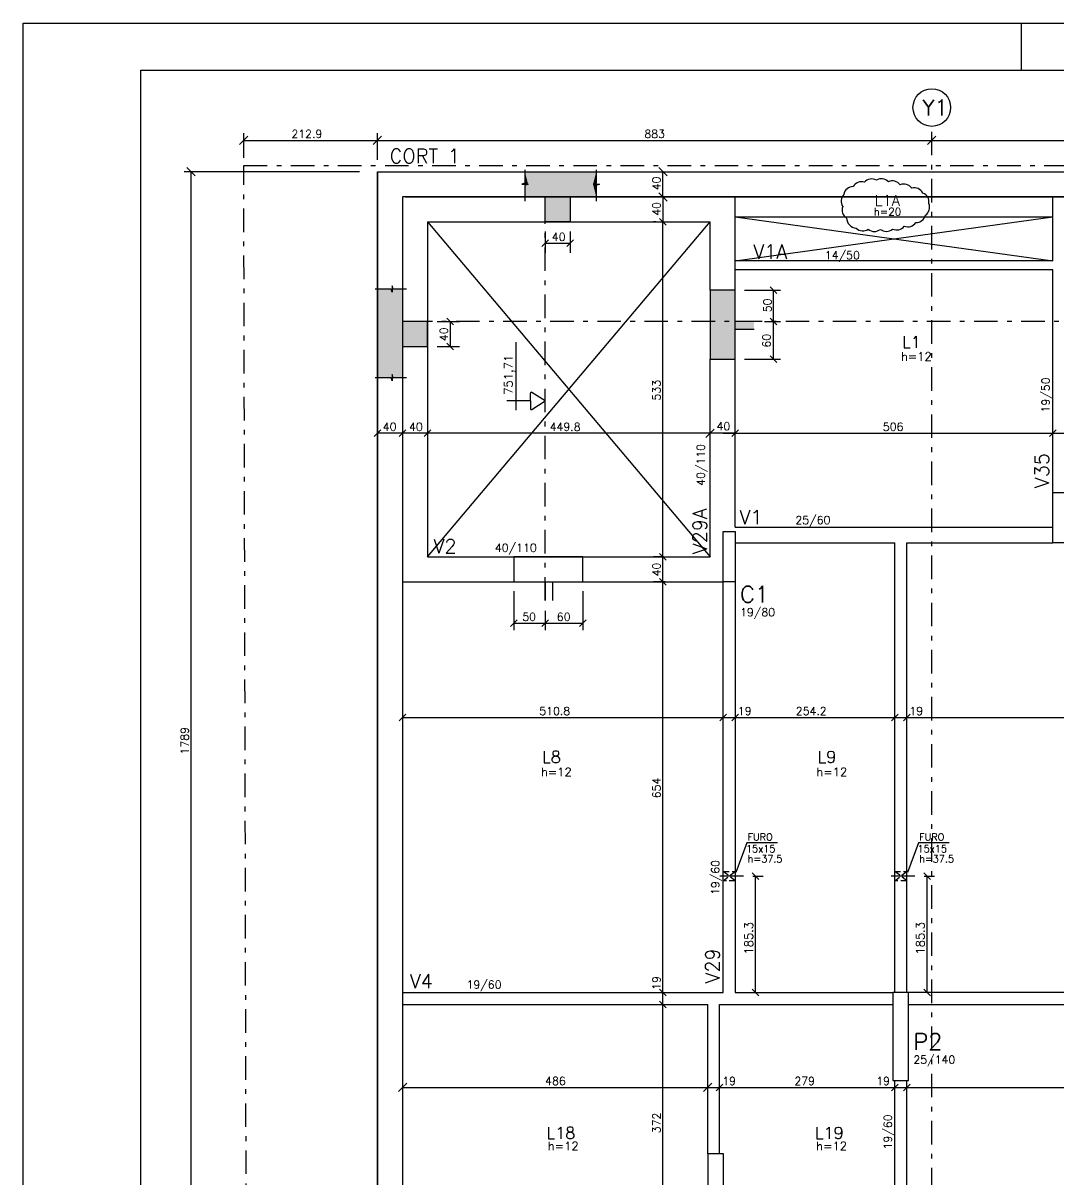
# Model space of a CAD drawing. Extents: x 0 to 7890, y 0 to 6308.
# Drawn here: x 0 to 1650, y 4465 to 6308 of the extents above; entities that cross this region are included whole.
import ezdxf

# ---------------------------------------------------------------- set-up
doc = ezdxf.new("R2010")
doc.units = 0
doc.header["$LTSCALE"] = 75
doc.header["$MEASUREMENT"] = 0
for name, pattern in [('ESTILO_TQS_0003', [1, 0.5, -0.2, 0.1, -0.2]), ('ESTILO_TQS_0004', [2, 0.5, -0.4, 0.1, -0.4, 0.1, -0.5]), ('HIDDEN2', [0.1875, 0.125, -0.0625])]:
    doc.linetypes.add(name, pattern=pattern)
doc.layers.get('0').update_dxf_attribs({"color": 3, "linetype": 'CONTINUOUS'})
for name, color, linetype in [('1', 3, 'CONTINUOUS'), ('200', 1, 'HIDDEN2'), ('204', 1, 'ESTILO_TQS_0003'), ('205', 1, 'ESTILO_TQS_0004'), ('210', 3, 'HIDDEN2'), ('212', 3, 'CONTINUOUS'), ('213', 3, 'CONTINUOUS'), ('216', 3, 'CONTINUOUS'), ('220', 5, 'CONTINUOUS'), ('221', 1, 'CONTINUOUS'), ('222', 6, 'CONTINUOUS'), ('226', 4, 'CONTINUOUS'), ('231', 1, 'CONTINUOUS'), ('233', 6, 'CONTINUOUS'), ('238', 2, 'CONTINUOUS'), ('250', 1, 'CONTINUOUS'), ('253', 253, 'CONTINUOUS')]:
    doc.layers.add(name, color=color, linetype=linetype)
doc.styles.get("Standard").update_dxf_attribs({"font": 'ROMANS.SHX'})

msp = doc.modelspace()

# ---------------------------------------------------------------- linework, layer by layer
for p, q in [((0, 6307.500183), (7889.999359, 6307.500183)), ((0, 0), (0, 6307.500183)), ((1589.999817, 6232.500183), (1589.999817, 6307.500183))]:
    msp.add_line(p, q)
at = {"layer": '1'}
for p, q in [((1134.126972, 5504.856496), (1134.126972, 6030.843575)), ((1640.126972, 5928.856496), (1640.126972, 6030.84376)), ((644.279914, 5990.843759), (644.279914, 5457.856463)), ((644.279914, 5990.843759), (1094.126972, 5990.843759)), ((1094.126972, 5882.33505), (1094.126972, 5990.843759)), ((1134.126972, 5998.856496), (1640.126972, 5998.856496)), ((1640.126972, 5928.856496), (1134.126972, 5928.856496)), ((1640.126972, 5914.856496), (1134.126972, 5914.856496)), ((1640.126972, 5559.856496), (1640.126972, 5914.856496)), ((1094.126972, 5670.517759), (1094.080014, 5772.33505)), ((1094.126972, 5457.856463), (1094.126972, 5683.829839)), ((1134.126972, 5504.856496), (1640.126972, 5504.856496)), ((1134.126972, 5479.856496), (1388.279911, 5479.856496)), ((1388.279911, 4763.85939), (1388.279911, 5479.779734)), ((1407.279911, 5479.856496), (1640.126972, 5479.856496)), ((1407.279911, 4763.856496), (1407.279911, 5479.779734)), ((644.279914, 5457.856463), (1094.126972, 5457.856463)), ((604.279914, 5417.856496), (1115.126972, 5417.856496)), ((1115.126972, 4763.856496), (1115.126972, 5417.856496)), ((1134.126972, 5417.856496), (1134.126972, 4763.856496)), ((604.279914, 4763.856496), (1115.126972, 4763.856496)), ((1134.126972, 4763.856496), (1385.279911, 4763.856496)), ((604.279914, 4744.856496), (1090.279924, 4744.856496)), ((1090.279924, 4506.856496), (1090.279924, 4744.856496)), ((1109.279924, 4506.856496), (1109.279924, 4744.856496)), ((1109.279924, 4744.856496), (1385.279911, 4744.856496)), ((1410.279911, 4744.856496), (1998.279911, 4744.856496)), ((1388.279911, 4372.754805), (1388.279911, 4623.85939)), ((1407.279911, 4372.754805), (1407.279911, 4623.85939))]:
    msp.add_line(p, q, dxfattribs=at)
msp.add_lwpolyline([(1998.279911, 4763.856496), (1410.279911, 4763.856496)], dxfattribs=at)
at = {"layer": '200'}
for p, q in [((1134.126972, 4941.704169), (1115.126972, 4956.704169)), ((1115.126972, 4941.704169), (1134.126972, 4956.704169)), ((1407.279911, 4941.704169), (1388.279911, 4956.704169)), ((1388.279911, 4941.704169), (1407.279911, 4956.704169))]:
    msp.add_line(p, q, dxfattribs=at)
at = {"layer": '204'}
for p, q in [((1447.279911, 171.996996), (1447.279911, 6143.115883)), ((831.499068, 5387.885872), (831.499068, 5990.843759)), ((5302.039365, 5832.334945), (604.279913, 5832.334945))]:
    msp.add_line(p, q, dxfattribs=at)
msp.add_lwpolyline([(363.399497, 874.831576), (351.423704, 6080.843759), (5351.370859, 6080.843763), (5365.379191, 874.831576)], dxfattribs=at)
at = {"layer": '205'}
for p, q in [((1147.116571, 4949.204169), (1100.127031, 4949.204169)), ((1420.26951, 4949.204169), (1373.27997, 4949.204169))]:
    msp.add_line(p, q, dxfattribs=at)
at = {"layer": '210'}
for p, q in [((1115.126972, 4956.704169), (1134.126972, 4956.704169)), ((1388.279911, 4956.704169), (1407.279911, 4956.704169)), ((1134.126972, 4941.704169), (1115.126972, 4941.704169)), ((1407.279911, 4941.704169), (1388.279911, 4941.704169))]:
    msp.add_line(p, q, dxfattribs=at)
at = {"layer": '216'}
for p, q in [((344.794578, 6114.214633), (358.05283, 6127.472885)), ((557.650781, 6114.214633), (570.909033, 6127.472885)), ((1440.650785, 6114.214633), (1453.909037, 6127.472885)), ((274.145969, 6064.214633), (260.887717, 6077.472885)), ((1025.5988, 6064.214633), (1012.340548, 6077.472886)), ((1025.5988, 6024.214633), (1012.340548, 6037.472886)), ((1024.272975, 6025.540459), (1013.666373, 6036.14706)), ((1013.666373, 6036.14706), (1024.272975, 6025.540459)), ((1024.272975, 5985.540458), (1013.666373, 5996.14706)), ((1013.666373, 5996.14706), (1024.272975, 5985.540458)), ((826.195767, 5951.624609), (836.802369, 5962.23121)), ((866.195767, 5951.624609), (876.802369, 5962.23121)), ((1189.841502, 5887.638351), (1200.448104, 5877.031749)), ((674.931901, 5837.638298), (685.538503, 5827.031696)), ((1189.841502, 5837.638351), (1200.448104, 5827.031749)), ((1189.841502, 5837.638351), (1200.448104, 5827.031749)), ((674.931901, 5797.638298), (685.538503, 5787.031696)), ((1189.841502, 5777.638351), (1200.448104, 5767.031749)), ((569.583208, 5659.778193), (558.976606, 5649.171591)), ((609.583214, 5659.778207), (598.976613, 5649.171606)), ((609.583214, 5659.778193), (598.976613, 5649.171591)), ((649.583214, 5659.778207), (638.976613, 5649.171606)), ((649.583214, 5659.778207), (638.976613, 5649.171606)), ((1087.497845, 5647.84578), (1100.756098, 5661.104033)), ((1099.430272, 5659.778207), (1088.823671, 5649.171606)), ((1099.430272, 5659.778207), (1088.823671, 5649.171606)), ((1099.430272, 5659.778207), (1088.823671, 5649.171606)), ((1128.823671, 5649.171606), (1139.430272, 5659.778207)), ((1139.430272, 5659.778207), (1128.823671, 5649.171606)), ((1634.823671, 5649.171606), (1645.430272, 5659.778207)), ((1024.272975, 5452.553195), (1013.666373, 5463.159797)), ((1024.272975, 5452.553195), (1013.666373, 5463.159797)), ((1024.272975, 5452.553162), (1013.666373, 5463.159764)), ((1024.272975, 5412.553195), (1013.666373, 5423.159797)), ((1024.272975, 5412.553195), (1013.666373, 5423.159797)), ((776.195767, 5346.535364), (786.802369, 5357.141965)), ((826.195767, 5346.535364), (836.802369, 5357.141965)), ((826.195767, 5346.535364), (836.802369, 5357.141965)), ((886.195767, 5346.535364), (896.802369, 5357.141965)), ((598.976613, 5196.535936), (609.583215, 5207.142538)), ((1109.823671, 5196.535936), (1120.430272, 5207.142538)), ((1128.823671, 5196.535936), (1139.430272, 5207.142538)), ((1382.97661, 5196.535936), (1393.583212, 5207.142538)), ((1401.97661, 5196.535936), (1412.583212, 5207.142538)), ((1171.908299, 4943.900868), (1161.301697, 4954.50747)), ((1445.061238, 4943.900868), (1434.454636, 4954.50747)), ((1024.272975, 4758.553195), (1013.666373, 4769.159797)), ((1171.908299, 4758.553195), (1161.301697, 4769.159797)), ((1445.061238, 4758.553195), (1434.454636, 4769.159797)), ((1024.272975, 4739.553195), (1013.666373, 4750.159797)), ((597.650788, 4606.068033), (610.909041, 4619.326285)), ((1083.650798, 4606.068033), (1096.90905, 4619.326285)), ((1103.976623, 4607.393858), (1114.583225, 4618.00046)), ((1382.97661, 4607.393858), (1393.583212, 4618.00046)), ((1401.97661, 4607.393858), (1412.583212, 4618.00046))]:
    msp.add_line(p, q, dxfattribs=at)
at = {"layer": '220'}
for p, q in [((564.279913, 6070.843759), (5341.39773, 6070.843763)), ((608.279479, 6030.843759), (5301.505218, 6030.843763)), ((1134.126972, 5882.33505), (1094.098455, 5882.33505)), ((1094.098455, 5882.33505), (1094.098455, 5772.33505)), ((1134.126972, 5832.334945), (1134.126972, 5882.33505)), ((1164.097595, 5832.334945), (1134.126972, 5832.334945)), ((1134.126972, 5772.33505), (1134.126972, 5820.334945)), ((1134.126972, 5820.334945), (1164.097595, 5820.334945)), ((1094.098455, 5772.33505), (1134.126972, 5772.33505)), ((891.499068, 5457.856496), (781.499068, 5457.856496)), ((781.499068, 5457.856496), (781.499068, 5417.856496)), ((891.499068, 5417.856496), (891.499068, 5457.856463)), ((781.499068, 5417.856496), (831.499068, 5417.856496)), ((831.499068, 5417.856496), (831.499068, 5387.885872)), ((843.499068, 5387.885872), (843.499068, 5417.856496)), ((843.499068, 5417.856496), (891.499068, 5417.856496))]:
    msp.add_line(p, q, dxfattribs=at)
for points in [[(564.279907, 6070.843759), (564.279916, 3222.85652), (568.938472, 1507.817693)], [(5353.619401, 1528.820614), (5208.582801, 1528.820614), (5208.613798, 839.820614), (4937.610883, 839.820614), (4937.610883, 239.820614), (4172.610883, 239.820614), (4172.610883, 1087.820586), (4037.610883, 1087.820586), (4037.610883, 1507.820586), (568.938485, 1507.820586), (564.279916, 3222.85652), (564.279913, 6070.843759), (5341.39773, 6070.843763), (5353.619474, 1528.793706)], [(4897.610883, 279.820614), (4897.610883, 879.820614), (5168.611998, 879.820614), (5168.581001, 1568.820614), (5313.511625, 1568.820614), (5301.505218, 6030.843763), (604.279913, 6030.843759), (604.279916, 3222.910846), (608.82998, 1547.820586), (4077.610883, 1547.820586), (4077.610883, 1127.820586), (4212.610883, 1127.820586), (4212.610883, 279.820614), (4321.825662, 279.820614)], [(831.499068, 5990.843759), (831.499068, 6030.843759), (871.499068, 6030.843759), (871.499068, 5990.843759), (831.499068, 5990.843759)], [(644.279914, 5832.334997), (604.279913, 5832.334997), (604.279913, 5792.334997), (644.279914, 5792.334997), (644.279914, 5832.334997)]]:
    msp.add_lwpolyline(points, dxfattribs=at)
at = {"layer": '221'}
for p, q in [((644.279914, 5457.856463), (1094.126972, 5990.843759)), ((644.279914, 5990.843759), (1094.126972, 5457.856463)), ((1134.126972, 5928.856496), (1640.126972, 5998.856496)), ((1134.126972, 5998.856496), (1640.126972, 5928.856496))]:
    msp.add_line(p, q, dxfattribs=at)
for points in [[(799.274699, 6073.828126), (799.274699, 6052.514671), (794.261946, 6050.843759), (804.287452, 6050.843759), (799.274699, 6049.172838), (799.274699, 6024.108039)], [(912.725989, 6073.828127), (912.725989, 6052.514671), (907.713236, 6050.843759), (917.738742, 6050.843759), (912.725989, 6049.172839), (912.725989, 6024.108039)], [(610.654839, 5884.038801), (589.341383, 5884.038801), (587.670472, 5889.051554), (587.670472, 5879.026048), (585.999551, 5884.038801), (560.934752, 5884.038801)], [(610.654839, 5742.761886), (589.341383, 5742.761886), (587.670472, 5747.774639), (587.670472, 5737.749133), (585.999551, 5742.761886), (560.934752, 5742.761886)]]:
    msp.add_lwpolyline(points, dxfattribs=at)
at = {"layer": '221', "color": 1, "linetype": 'Continuous'}
for centre, radius, start, end in [((1321.961439, 6032.149581), 15, 90.111561, 170.111561), ((1335.047534, 6039.870207), 15, 70.968545, 150.968545), ((1351.422915, 6044.400636), 15, 59.960835, 139.960835), ((1366.863037, 6044.654219), 15, 41.921007, 121.921007), ((1384.563853, 6041.176511), 15, 35.848167, 115.848167), ((1402.78815, 6036.242243), 15, 33.852362, 113.852362), ((1419.521677, 6030.220567), 15, 26.564393, 106.564393), ((1317.770512, 6024.098604), 15, 134.890075, 214.890075), ((1427.762851, 6022.84969), 15, 349.81694, 69.81694), ((1319.352897, 6009.84626), 15, 157.780709, 237.780709), ((1428.785522, 6014.182504), 15, 303.641878, 23.641878), ((1328.766903, 5998.297212), 17.448779, 183.749847, 263.749847), ((1409.192576, 5998.111393), 15, 247.111812, 327.111812), ((1422.453368, 6004.951633), 15, 267.459763, 347.459763), ((1337.455173, 5991.577408), 15, 225.100879, 305.100879), ((1355.843886, 5990.692793), 15, 229.390779, 309.390779), ((1374.664018, 5990.868463), 15, 231.678804, 311.678804), ((1391.241201, 5993.133759), 15, 243.883906, 323.883906)]:
    msp.add_arc(centre, radius, start, end, dxfattribs=at)
at = {"layer": '222'}
for p, q in [((0, 6307.500183), (0, 6307.500183)), ((187.5, 6232.500183), (7814.998993, 6232.500183)), ((187.5, 75), (187.5, 6232.500183))]:
    msp.add_line(p, q, dxfattribs=at)
for points in [[(1640.126972, 5479.856496), (1640.126972, 5559.856496), (1659.126972, 5559.856496), (1659.126972, 5479.856496), (1640.126972, 5479.856496)], [(1115.126972, 5417.856496), (1115.126972, 5497.856496), (1134.126972, 5497.856496), (1134.126972, 5417.856496), (1115.126972, 5417.856496)], [(1385.279911, 4623.85939), (1410.279911, 4623.85939), (1410.279911, 4763.85939), (1385.279911, 4763.85939), (1385.279911, 4623.85939)], [(1090.279924, 4341.856496), (1115.279924, 4341.856496), (1115.279924, 4506.856496), (1090.279924, 4506.856496), (1090.279924, 4341.856496)]]:
    msp.add_lwpolyline(points, dxfattribs=at)
at = {"layer": '231'}
for p, q in [((785.515292, 5690.925208), (785.515292, 5799.576562)), ((808.014626, 5705.934862), (808.014626, 5718.336096)), ((831.499068, 5705.925208), (810.108354, 5719.487767)), ((808.014626, 5705.925208), (770.515292, 5705.925208)), ((808.015292, 5705.915532), (808.015292, 5693.514059)), ((810.10902, 5692.362596), (831.499068, 5705.925208))]:
    msp.add_line(p, q, dxfattribs=at)
for centre, radius, start, end in [((809.378263, 5718.336096), 1.363591, 57.627716, 180), ((809.378929, 5693.514059), 1.363636, 180, 302.376968)]:
    msp.add_arc(centre, radius, start, end, dxfattribs=at)
at = {"layer": '238'}
msp.add_circle((1447.279911, 6173.115883), 30, dxfattribs=at)
at = {"layer": '250'}
for p, q in [((351.423704, 6092.843759), (351.423704, 6132.093759)), ((351.423704, 6120.843759), (547.537519, 6120.843759)), ((544.537519, 6120.843759), (1444.279911, 6120.843759)), ((564.279907, 6089.771551), (564.279907, 6132.093759)), ((1444.279911, 6120.843759), (3841.279909, 6120.843759)), ((535.537519, 6070.843759), (256.266843, 6070.843759)), ((267.516843, 4281.856177), (267.516843, 6070.843759)), ((1018.969674, 6030.84376), (1018.969674, 6070.84376)), ((1015.233142, 6030.84376), (1033.969674, 6030.84376)), ((1018.969674, 6030.84376), (1018.969674, 5990.843759)), ((1007.468535, 5990.843759), (1003.969674, 5990.843759)), ((1018.969674, 5457.856463), (1018.969674, 5990.843759)), ((831.499068, 5975.843759), (831.499068, 5941.927909)), ((871.499068, 5975.843759), (871.499068, 5941.927909)), ((831.499068, 5956.927909), (871.499068, 5956.927909)), ((1149.126972, 5882.33505), (1206.394803, 5882.33505)), ((1195.144803, 5832.33505), (1195.144803, 5882.33505)), ((659.279914, 5832.334997), (695.235202, 5832.334997)), ((680.235202, 5832.334997), (680.235202, 5792.334997)), ((1180.659931, 5832.334945), (1206.394803, 5832.33505)), ((1195.144803, 5772.33505), (1195.144803, 5832.33505)), ((659.279914, 5792.334997), (695.235202, 5792.334997)), ((1149.126972, 5772.33505), (1206.394803, 5772.33505)), ((564.279907, 5658.928769), (564.279907, 5639.474892)), ((604.279913, 5658.928769), (604.279913, 5639.474892)), ((604.279913, 5654.474892), (564.279907, 5654.474892)), ((644.279914, 5654.474906), (604.279913, 5654.474906)), ((604.279913, 5653.793709), (604.279913, 5639.474906)), ((1094.126972, 5654.474906), (644.279914, 5654.474906)), ((644.279914, 5653.032963), (644.279914, 5639.474906)), ((1134.126972, 5654.474906), (1094.126972, 5654.474906)), ((1115.126972, 5654.474906), (1134.126972, 5654.474906)), ((1134.126972, 5654.474906), (1640.126972, 5654.474906)), ((1640.126972, 5654.474906), (1659.126972, 5654.474906)), ((1019.811063, 5457.856496), (1003.969674, 5457.856496)), ((1008.467109, 5457.856496), (1033.969674, 5457.856496)), ((1018.969674, 5417.856496), (1018.969674, 5457.856496)), ((1022.769244, 5417.856496), (1003.969674, 5417.856496)), ((1018.969674, 5417.856496), (1018.969674, 5431.856463)), ((1018.969674, 4763.856496), (1018.969674, 5417.856496)), ((781.499068, 5402.856496), (781.499068, 5340.588665)), ((891.499068, 5402.856496), (891.499068, 5340.588665)), ((831.499068, 5371.72258), (831.499068, 5340.588665)), ((781.499068, 5351.838665), (831.499068, 5351.838665)), ((831.499068, 5351.838665), (891.499068, 5351.838665)), ((604.279914, 5282.396575), (604.279914, 5184.400657)), ((604.279914, 5201.839237), (1115.126972, 5201.839237)), ((1115.126972, 5201.839237), (1134.126972, 5201.839237)), ((1134.126972, 5201.839237), (1388.279911, 5201.839237)), ((1388.279911, 5201.839237), (1407.279911, 5201.839237)), ((1407.279911, 5201.839237), (2001.279911, 5201.839237)), ((1162.116571, 4949.204169), (1178.604998, 4949.204169)), ((1166.604998, 4763.856496), (1166.604998, 4949.204169)), ((1435.26951, 4949.204169), (1451.757937, 4949.204169)), ((1439.757937, 4763.856496), (1439.757937, 4949.204169)), ((1018.969674, 4744.856496), (1018.969674, 4763.856496)), ((1175.153116, 4763.856496), (1178.604998, 4763.856496)), ((1018.969674, 4372.856496), (1018.969674, 4744.856496)), ((604.279914, 4732.856496), (604.279914, 4601.447159)), ((604.279914, 4612.697159), (1090.279924, 4612.697159)), ((1090.279924, 4612.697159), (1109.279924, 4612.697159)), ((1109.279924, 4612.697159), (1388.279911, 4612.697159)), ((1388.279911, 4612.697159), (1407.279911, 4612.697159)), ((1407.279911, 4612.697159), (2001.279911, 4612.697159))]:
    msp.add_line(p, q, dxfattribs=at)
for points in [[(1201.562856, 5001.98234), (1152.80709, 5001.98234), (1135.317059, 4954.72891)], [(1474.715795, 5001.98234), (1425.960029, 5001.98234), (1408.469998, 4954.72891)]]:
    msp.add_lwpolyline(points, dxfattribs=at)
at = {"layer": '253'}
for points in [[(804.287452, 6050.843759), (799.274699, 6052.514671), (799.274699, 6070.843759)], [(804.287452, 6050.843759), (799.274699, 6070.843759), (912.725989, 6070.843759)], [(907.713236, 6050.843759), (804.287452, 6050.843759), (912.725989, 6070.843759)], [(907.713236, 6050.843759), (912.725989, 6070.843759), (912.725989, 6052.514671)], [(804.287452, 6050.843759), (794.261946, 6050.843759), (799.274699, 6052.514671)], [(912.725989, 6030.843759), (799.274699, 6049.172838), (804.287452, 6050.843759)], [(912.725989, 6030.843759), (799.274699, 6030.843759), (799.274699, 6049.172838)], [(907.713236, 6050.843759), (912.725989, 6030.843759), (804.287452, 6050.843759)], [(907.713236, 6050.843759), (917.738742, 6050.843759), (912.725989, 6049.172839)], [(907.713236, 6050.843759), (912.725989, 6049.172839), (912.725989, 6030.843759)], [(871.499068, 5990.843759), (831.499068, 5990.843759), (831.499068, 6030.843759)], [(871.499068, 5990.843759), (831.499068, 6030.843759), (871.499068, 6030.843759)], [(871.499068, 5990.843759), (871.499068, 6030.843759), (871.499068, 5990.843759)], [(564.279913, 5884.038801), (585.999551, 5884.038801), (564.279914, 5742.761886)], [(564.279914, 5742.761886), (585.999551, 5884.038801), (585.999551, 5742.761886)], [(564.279914, 5742.761886), (564.279914, 5742.761886), (585.999551, 5884.038801)], [(585.999551, 5884.038801), (587.670472, 5879.026048), (585.999551, 5742.761886)], [(587.670472, 5879.026048), (587.670472, 5737.749133), (585.999551, 5742.761886)], [(587.670472, 5879.026048), (587.670472, 5889.051554), (589.341383, 5884.038801)], [(587.670472, 5879.026048), (589.341383, 5884.038801), (587.670472, 5747.774639)], [(587.670472, 5747.774639), (589.341383, 5884.038801), (589.341383, 5742.761886)], [(587.670472, 5737.749133), (587.670472, 5879.026048), (587.670472, 5747.774639)], [(589.341383, 5884.038801), (604.279913, 5884.038801), (589.341383, 5742.761886)], [(589.341383, 5742.761886), (604.279913, 5884.038801), (604.279914, 5742.761886)], [(1134.126972, 5772.33505), (1094.098455, 5772.33505), (1134.126972, 5882.33505)], [(1134.126972, 5882.33505), (1094.098455, 5772.33505), (1094.098455, 5832.334945)], [(1134.126972, 5882.33505), (1094.098455, 5832.334945), (1094.098455, 5882.33505)], [(1134.126972, 5832.334945), (1134.126972, 5772.33505), (1134.126972, 5882.33505)], [(644.279914, 5792.334997), (604.279914, 5792.334997), (604.279914, 5832.334997)], [(644.279914, 5792.334997), (604.279914, 5832.334997), (644.279914, 5832.334997)], [(1094.098455, 5772.33505), (1094.098455, 5832.334945), (1094.098455, 5832.334945)], [(1164.097595, 5820.334945), (1134.126972, 5820.334945), (1164.097595, 5832.334945)], [(1164.097595, 5832.334945), (1134.126972, 5820.334945), (1134.126972, 5832.334945)], [(1134.126972, 5820.334945), (1134.126972, 5772.33505), (1134.126972, 5832.334945)], [(1164.097595, 5820.334945), (1164.097595, 5820.334945), (1164.097595, 5832.334945)]]:
    msp.add_solid(points, dxfattribs=at)

# ---------------------------------------------------------------- texts
msp.add_text('751,71', height=13.5, rotation=90).set_placement((779.649051, 5715.668694))
for s, p in [('FURO', (1153.932145, 5005.833936)), ('FURO', (1427.085084, 5005.833936)), ('15x15', (1151.362671, 4987.03012)), ('15x15', (1424.51561, 4987.03012)), ('h=37.5', (1153.932145, 4971.078534)), ('h=37.5', (1427.085084, 4971.078534))]:
    msp.add_text(s, height=11.25).set_placement(p)
at = {"layer": '212'}
for s, p in [('14/50', (1276.920894, 5931.544357)), ('25/60', (1230.016658, 5509.677208)), ('40/110', (751.411055, 5465.622974)), ('19/60', (706.253876, 4770.006822))]:
    msp.add_text(s, height=12.75, dxfattribs=at).set_placement(p)
for s, p in [('19/50', (1634.945388, 5687.473713)), ('40/110', (1085.588862, 5570.625095)), ('19/60', (1108.81143, 4919.10078)), ('19/60', (1383.59664, 4513.948192))]:
    msp.add_text(s, height=12.75, rotation=90, dxfattribs=at).set_placement(p)
at = {"layer": '213'}
for s, p in [('19/80', (1141.86172, 5362.940817)), ('25/140', (1417.892743, 4650.549987))]:
    msp.add_text(s, height=12.75, dxfattribs=at).set_placement(p)
at = {"layer": '216'}
for s, height, p in [('212.9', 12.75, (427.251805, 6124.668759)), ('883', 12.75, (989.429909, 6124.668759)), ('h=20', 12, (1354.766939, 6001.267609)), ('40', 12.75, (841.997754, 5960.752909)), ('h=12', 13.5, (1398.077427, 5769.961186)), ('40', 12.75, (572.80491, 5658.299892)), ('40', 12.75, (614.686627, 5658.299906)), ('449.8', 12.75, (838.603443, 5658.299906)), ('40', 12.75, (1104.409152, 5659.165318)), ('506', 12.75, (1369.276972, 5658.299906)), ('50', 12.75, (795.024068, 5355.663665)), ('60', 12.75, (850.024068, 5355.663665)), ('510.8', 12.75, (822.065724, 5205.664237)), ('19', 12.75, (1138.376967, 5205.664237)), ('254.2', 12.75, (1230.603441, 5205.664237)), ('19', 12.75, (1411.529906, 5205.664237)), ('h=12', 13.5, (824.688451, 5108.201802)), ('h=12', 13.5, (1263.324781, 5108.201802)), ('486', 12.75, (831.429802, 4616.522159)), ('19', 12.75, (1113.52992, 4616.522159)), ('279', 12.75, (1228.381887, 4616.522159)), ('19', 12.75, (1358.779911, 4616.522159)), ('h=12', 13.5, (835.596527, 4512.546712)), ('h=12', 13.5, (1263.079084, 4512.546712))]:
    msp.add_text(s, height=height, dxfattribs=at).set_placement(p)
for s, height, p in [('40', 12.75, (1014.994547, 6041.228391)), ('40', 12.75, (1015.144674, 6000.851895)), ('50', 12.75, (1191.777849, 5847.098609)), ('40', 12.75, (676.410202, 5801.020241)), ('60', 12.75, (1190.314859, 5790.838001)), ('533', 12.75, (1015.144674, 5706.500111)), ('40', 12.75, (1015.144674, 5426.381496)), ('1789', 12.75, (263.691843, 5142.838864)), ('654', 12.75, (1015.144674, 5073.006496)), ('185.3', 13.5, (1162.554998, 4824.130332)), ('185.3', 13.5, (1435.707937, 4824.130332)), ('19', 12.75, (1015.144674, 4768.106492)), ('372', 12.75, (1015.144674, 4539.731496))]:
    msp.add_text(s, height=height, rotation=90, dxfattribs=at).set_placement(p)
at = {"layer": '220'}
for s, p in [('C1', (1141.86172, 5384.807993)), ('P2', (1417.892743, 4672.417163))]:
    msp.add_text(s, height=26.25, dxfattribs=at).set_placement(p)
at = {"layer": '222'}
msp.add_text('Y1', height=25, dxfattribs=at).set_placement((1432.398958, 6160.615883))
at = {"layer": '226'}
for s, height, p in [('L1A', 17.25, (1356.128416, 6016.441528)), ('L1', 18.75, (1400.108711, 5790.367889)), ('L8', 18.75, (826.719735, 5129.608505)), ('L9', 18.75, (1265.356066, 5129.608505)), ('L18', 18.75, (833.67057, 4530.87399)), ('L19', 18.75, (1261.153128, 4530.87399))]:
    msp.add_text(s, height=height, dxfattribs=at).set_placement(p)
at = {"layer": '233'}
for s, p in [('CORT 1', (583.847472, 6084.62239)), ('V1A', (1162.841323, 5932.257204)), ('V1', (1140.880359, 5509.576807)), ('V2', (653.635699, 5463.191766)), ('V4', (615.917912, 4770.506253))]:
    msp.add_text(s, height=22.5, dxfattribs=at).set_placement(p)
for s, p in [('V35', (1633.668431, 5567.009178)), ('V29A', (1088.938739, 5461.913032)), ('V29', (1109.247418, 4778.254056))]:
    msp.add_text(s, height=22.5, rotation=90, dxfattribs=at).set_placement(p)

doc.saveas('drawing.dxf')
